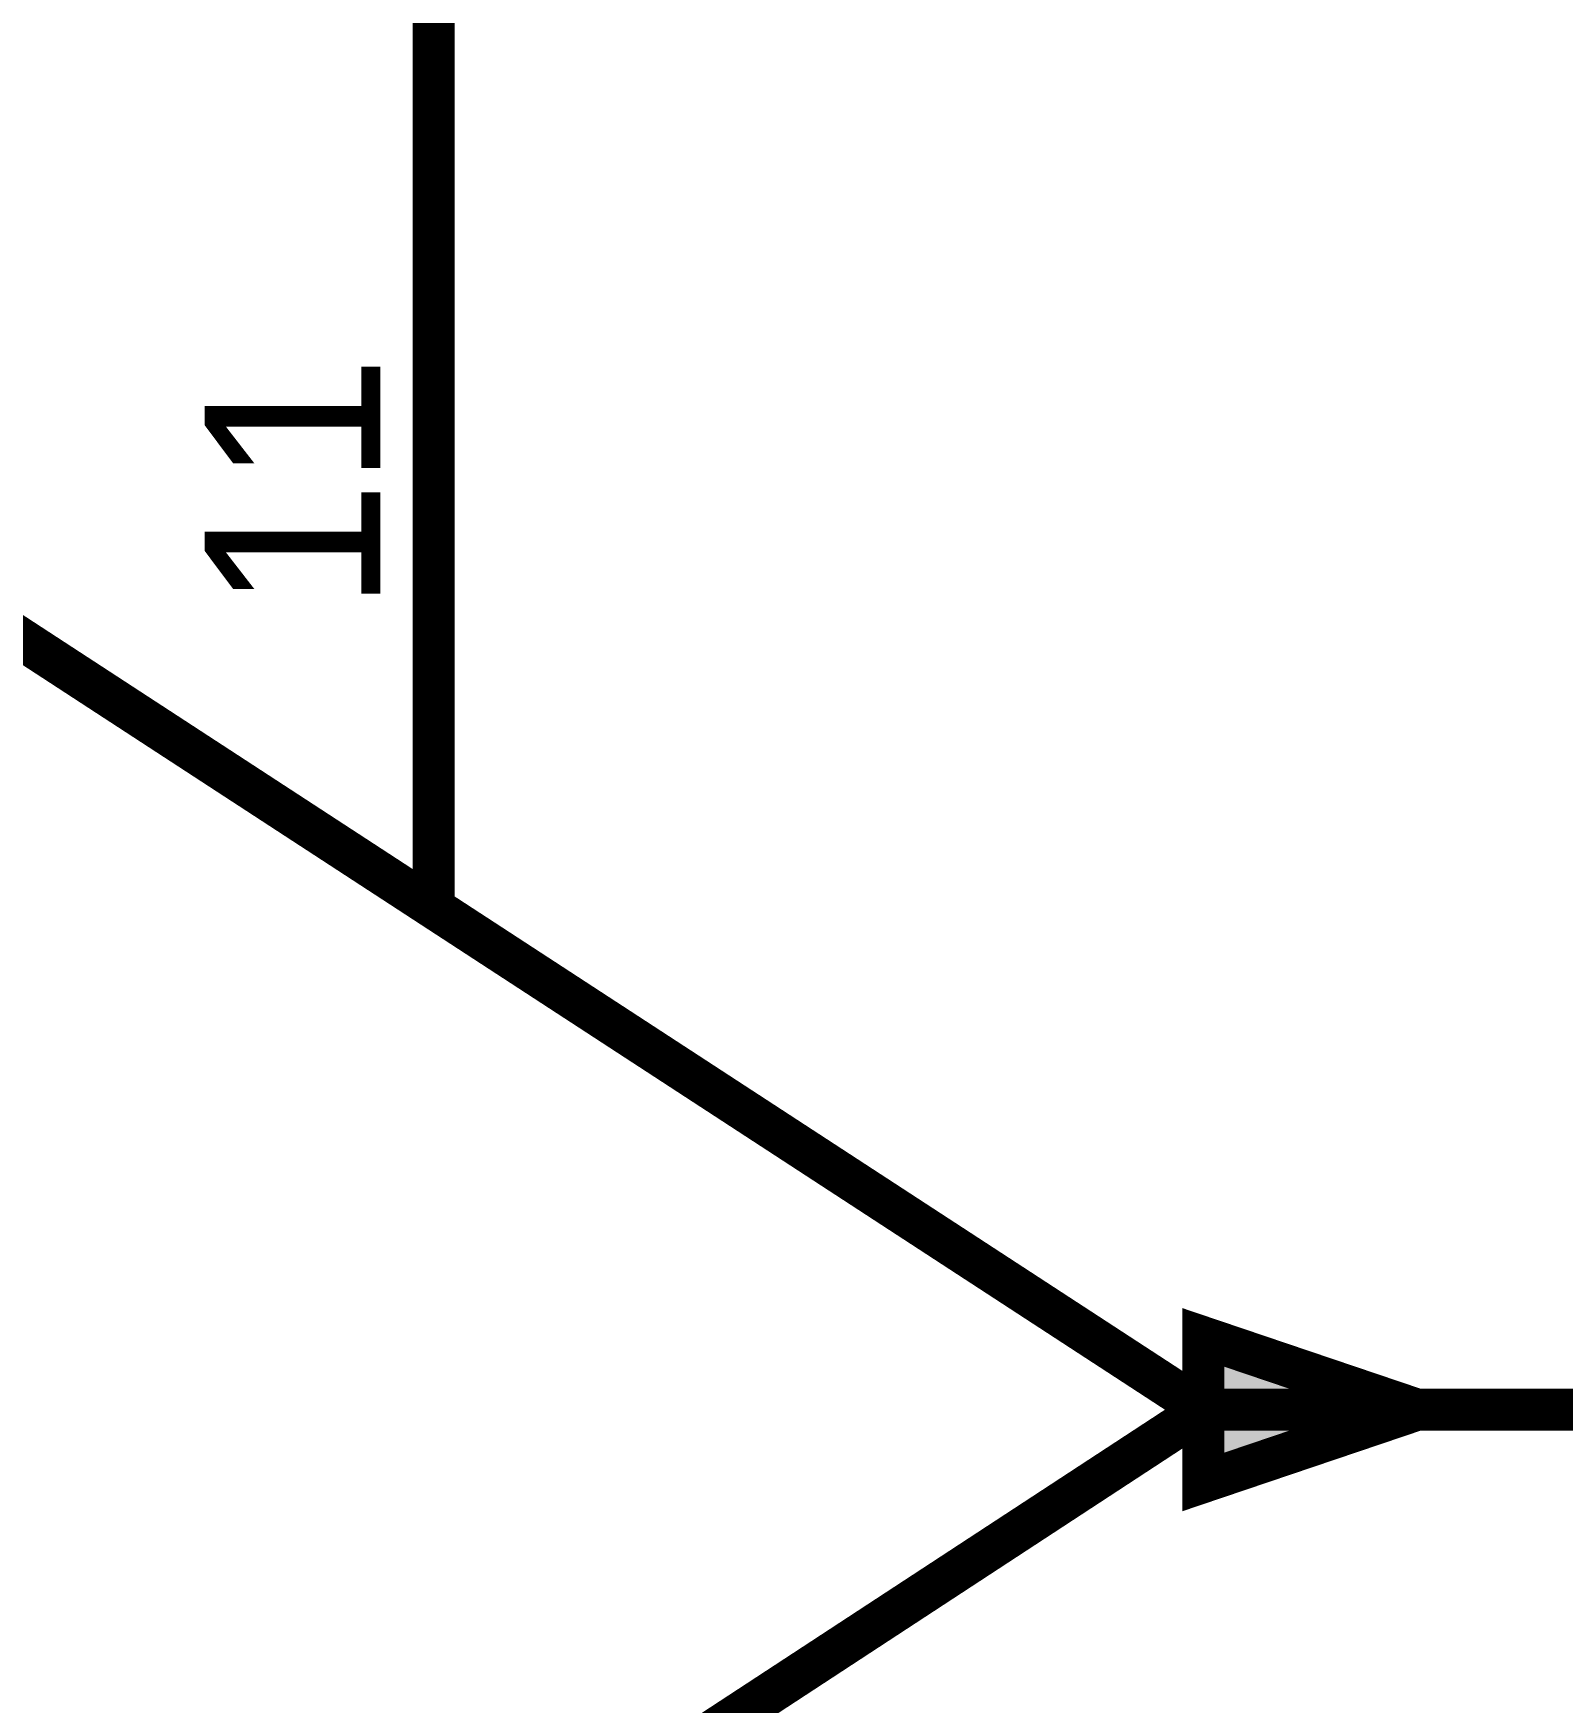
# Model space of a CAD drawing. Header units: millimetres. Extents: x 0 to 800, y 0 to 567.
# Drawn here: x 228.15 to 239.05, y 45.98 to 57.88 of the extents above; entities that cross this region are included whole.
import ezdxf

# ---------------------------------------------------------------- set-up
doc = ezdxf.new("R2010")
doc.units = ezdxf.units.MM
doc.layers.add('Sheet', color=255, linetype='Continuous')

msp = doc.modelspace()

# ---------------------------------------------------------------- linework, layer by layer
at = {"layer": 'Sheet', "const_width": 0.3}
for points in [[(231.003, 56.176), (231.003, 58.17)], [(231.003, 51.674), (231.003, 56.176)], [(236.491, 48.068), (224.978, 55.571)], [(225.023, 40.564), (236.491, 48.068)], [(236.491, 48.068), (240.971, 48.068)]]:
    msp.add_lwpolyline(points, dxfattribs=at)
at = {"layer": 'Sheet'}
for const_width in [0.3, 0.0991]:
    msp.add_lwpolyline([(238.014, 48.068), (236.491, 48.583), (236.491, 47.553), (238.014, 48.068)], close=True, dxfattribs=dict(at, const_width=const_width))
msp.add_solid([(236.421, 47.497), (238.151, 48.074), (236.421, 48.651)], dxfattribs=at)

# ---------------------------------------------------------------- texts
for p in [(230.622, 54.653), (230.622, 53.757)]:
    msp.add_text('1', height=1.254, rotation=90, dxfattribs=at).set_placement(p)

doc.saveas('drawing.dxf')
